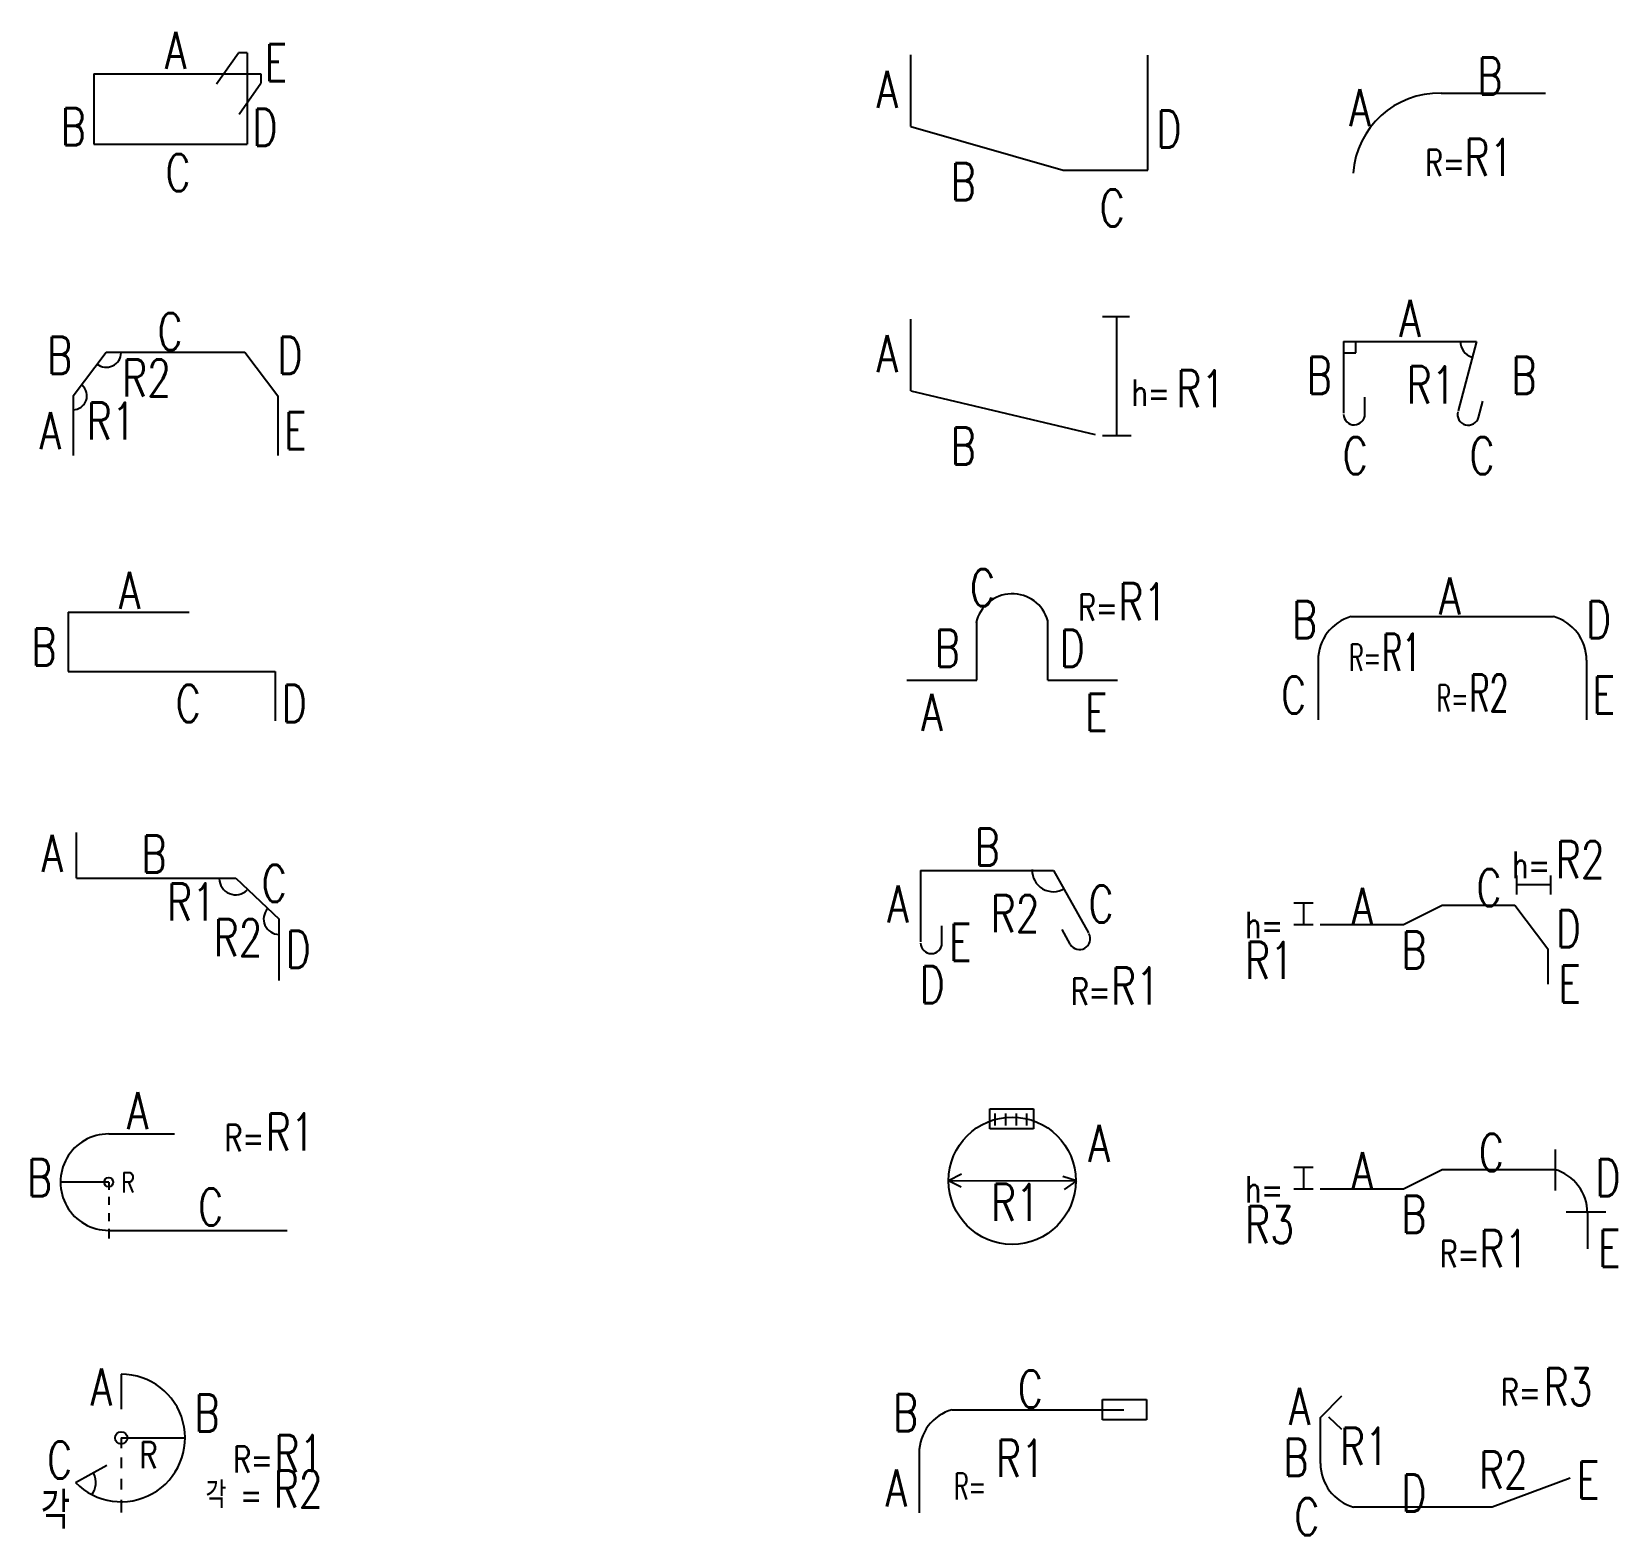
# Model space of a CAD drawing. Header units: millimetres. Extents: x -0.4 to 11.6, y -0.2 to 49.8.
# Drawn here: x -0.277 to 2.724, y 43.816 to 46.66 of the extents above; entities that cross this region are included whole.
import ezdxf
from ezdxf.enums import TextEntityAlignment as Align

# ---------------------------------------------------------------- set-up
doc = ezdxf.new("R2010")
doc.units = ezdxf.units.MM
for name, color, linetype in [('DIM', 7, 'Continuous'), ('SHOP', 2, 'Continuous'), ('TEXTSHOP', 3, 'Continuous')]:
    doc.layers.add(name, color=color, linetype=linetype)
doc.styles.add('ROMANS', font='romans.shx', dxfattribs={"width": 0.75, "bigfont": 'whgtxt.shx'})

# ---------------------------------------------------------------- blocks, each defined once
blk = doc.blocks.new('SSBAR_SHP_89')
at = {"color": 40}
for p, q in [((-0.1076, 0.1211), (-0.1076, 0.0549)), ((-0.1942, -0.0835), (-0.1346, -0.0512))]:
    blk.add_line(p, q, dxfattribs=at)
at = {"color": 0}
for p, q in [((-0.1076, 0.0005), (0.013, 0.0005)), ((-0.1076, 0.0005), (-0.1076, -0.0188)), ((-0.1076, -0.0362), (-0.1076, -0.0564)), ((-0.1076, -0.0767), (-0.1076, -0.0969)), ((-0.1076, -0.1162), (-0.1076, -0.1404))]:
    blk.add_line(p, q, dxfattribs=at)
at = {"color": 2}
blk.add_circle((-0.1076, 0.0005), 0.0116, dxfattribs=at)
blk.add_arc((-0.1076, 0.0005), 0.1206, 224.1286, 90, dxfattribs=at)
at = {"color": 40}
blk.add_arc((-0.1942, -0.0835), 0.0386, 321.7422, 25.7954, dxfattribs=at)
at = {"layer": 'TEXTSHOP', "color": 3, "style": 'ROMANS', "width": 0.75}
blk.add_text('R', height=0.05, dxfattribs=at).set_placement((-0.0564, -0.0067), align=Align.TOP_CENTER)
for s, p in [('R=', (0.1038, -0.065)), ('각 =', (0.0518, -0.1321))]:
    blk.add_text(s, height=0.05, dxfattribs=at).set_placement(p)
blk.add_text('각 ', height=0.07, dxfattribs=at).set_placement((-0.1681, -0.1714), align=Align.RIGHT)
at = {"layer": 'TEXTSHOP', "color": 4, "style": 'ROMANS', "width": 0.75}
for tag, p in [('A', (-0.1249, 0.0618)), ('C', (-0.2006, -0.0762))]:
    blk.add_attdef(tag, text='', height=0.07, dxfattribs=at).set_placement(p, align=Align.RIGHT)
for tag, p in [('B', (0.0308, 0.0126)), ('R1', (0.1819, -0.064)), ('R2', (0.1809, -0.1311))]:
    blk.add_attdef(tag, p, '', height=0.07, dxfattribs=at)
blk = doc.blocks.new('SSBAR_SHP_90')
at = {"color": 40}
for p, q in [((-0.1314, 0.0754), (-0.0067, 0.0754)), ((-0.1314, -0.1069), (0.2063, -0.1069))]:
    blk.add_line(p, q, dxfattribs=at)
at = {"color": 0}
for p, q in [((-0.1314, -0.0157), (-0.2226, -0.0157)), ((-0.1314, -0.0157), (-0.1314, -0.0303)), ((-0.1314, -0.0435), (-0.1314, -0.0588)), ((-0.1314, -0.0741), (-0.1314, -0.0894)), ((-0.1314, -0.104), (-0.1314, -0.1222))]:
    blk.add_line(p, q, dxfattribs=at)
at = {"color": 2}
blk.add_circle((-0.1314, -0.0157), 0.00875, dxfattribs=at)
blk.add_arc((-0.1314, -0.0157), 0.0912, 90, 270.0005, dxfattribs=at)
at = {"layer": 'TEXTSHOP', "color": 3, "style": 'ROMANS', "width": 0.75}
for s, height, p in [('R=', 0.05, (0.0875, 0.0432)), ('R', 0.0378, (-0.1074, -0.0352))]:
    blk.add_text(s, height=height, dxfattribs=at).set_placement(p)
at = {"layer": 'TEXTSHOP', "color": 4, "style": 'ROMANS', "width": 0.75}
for tag, p in [('A', (-0.0764, 0.0843)), ('C', (0.0614, -0.0976))]:
    blk.add_attdef(tag, text='', height=0.07, dxfattribs=at).set_placement(p, align=Align.CENTER)
blk.add_attdef('R1', (0.1657, 0.0442), '', height=0.07, dxfattribs=at)
blk.add_attdef('B', text='', height=0.07, dxfattribs=at).set_placement((-0.2387, -0.0423), align=Align.RIGHT)
blk = doc.blocks.new('SSBAR_SHP_91')
at = {"color": 40}
for centre, radius, start, end in [((0.1088, 0.059), 0.0312, 181.2484, 313.9531), ((0.1908, -0.018), 0.0291, 137.9535, 270.032)]:
    blk.add_arc(centre, radius, start, end, dxfattribs=at)
at = {"layer": 'SHOP', "color": 2}
for p, q in [((-0.1921, 0.059), (-0.1921, 0.1455)), ((-0.1921, 0.059), (0.1088, 0.059)), ((0.1088, 0.059), (0.1908, -0.018)), ((0.1909, -0.1345), (0.1908, -0.018))]:
    blk.add_line(p, q, dxfattribs=at)
at = {"layer": 'TEXTSHOP', "color": 4, "style": 'ROMANS', "width": 0.75}
for tag, p in [('A', (-0.2178, 0.0711)), ('R1', (0.0715, -0.0208)), ('R2', (0.1593, -0.0883))]:
    blk.add_attdef(tag, text='', height=0.07, dxfattribs=at).set_placement(p, align=Align.RIGHT)
blk.add_attdef('B', text='', height=0.07, dxfattribs=at).set_placement((-0.0456, 0.0699), align=Align.CENTER)
for tag, p in [('C', (0.1581, 0.0143)), ('D', (0.2034, -0.1101))]:
    blk.add_attdef(tag, p, '', height=0.07, dxfattribs=at)
blk = doc.blocks.new('SSBAR_SHP_92')
at = {"color": 2}
blk.add_line((0.1836, -0.05), (0.1836, -0.1429), dxfattribs=at)
at = {"layer": 'SHOP', "color": 2}
for p, q in [((-0.2078, 0.0625), (0.0208, 0.0625)), ((-0.2078, 0.0625), (-0.2078, -0.05)), ((-0.2078, -0.05), (0.1836, -0.05))]:
    blk.add_line(p, q, dxfattribs=at)
at = {"layer": 'TEXTSHOP', "color": 4, "style": 'ROMANS', "width": 0.75}
for tag, p in [('A', (-0.092, 0.0686)), ('C', (0.019, -0.1454))]:
    blk.add_attdef(tag, text='', height=0.07, dxfattribs=at).set_placement(p, align=Align.CENTER)
blk.add_attdef('B', text='', height=0.07, dxfattribs=at).set_placement((-0.2305, -0.0383), align=Align.RIGHT)
blk.add_attdef('D', (0.1961, -0.1454), '', height=0.07, dxfattribs=at)
blk = doc.blocks.new('SSBAR_SHP_93')
at = {"color": 40}
for p, q in [((-0.1986, -0.0286), (-0.1362, 0.054)), ((0.1263, 0.054), (0.1888, -0.0286))]:
    blk.add_line(p, q, dxfattribs=at)
for centre, radius, start, end in [((-0.1362, 0.054), 0.0284, 232.594, 358.0458), ((-0.1986, -0.0286), 0.0261, 269.7628, 49.9065)]:
    blk.add_arc(centre, radius, start, end, dxfattribs=at)
at = {"layer": 'SHOP', "color": 2}
for p, q in [((-0.1362, 0.054), (0.1263, 0.054)), ((-0.1986, -0.0286), (-0.1986, -0.1411)), ((0.1888, -0.0286), (0.1888, -0.1411))]:
    blk.add_line(p, q, dxfattribs=at)
at = {"layer": 'TEXTSHOP', "color": 4, "style": 'ROMANS', "width": 0.75}
blk.add_attdef('C', text='', height=0.07, dxfattribs=at).set_placement((-0.0153, 0.0581), align=Align.CENTER)
for tag, p in [('B', (-0.2006, 0.0132)), ('A', (-0.2213, -0.1294))]:
    blk.add_attdef(tag, text='', height=0.07, dxfattribs=at).set_placement(p, align=Align.RIGHT)
for tag, p in [('D', (0.188, 0.0132)), ('R2', (-0.1058, -0.0297)), ('R1', (-0.1727, -0.1113)), ('E', (0.2001, -0.1294))]:
    blk.add_attdef(tag, p, '', height=0.07, dxfattribs=at)
blk = doc.blocks.new('SSBAR_SHP_94')
at = {"layer": 'SHOP', "color": 2}
for p, q in [((0.0726, 0.0614), (0.1141, 0.12)), ((0.1304, 0.12), (0.1141, 0.12)), ((0.1304, 0.12), (0.1304, -0.0526)), ((-0.1596, 0.0802), (-0.1596, -0.0526)), ((-0.1596, 0.0802), (0.1563, 0.0802)), ((0.1152, 0.0045), (0.1563, 0.0626)), ((0.1563, 0.0802), (0.1563, 0.0626)), ((-0.1596, -0.0526), (0.1304, -0.0526))]:
    blk.add_line(p, q, dxfattribs=at)
at = {"layer": 'TEXTSHOP', "color": 4, "style": 'ROMANS', "width": 0.75}
for tag, p in [('A', (-0.0045, 0.0901)), ('C', (-0.0002, -0.1413))]:
    blk.add_attdef(tag, text='', height=0.07, dxfattribs=at).set_placement(p, align=Align.CENTER)
for tag, p in [('E', (0.1637, 0.0665)), ('D', (0.1406, -0.0559))]:
    blk.add_attdef(tag, p, '', height=0.07, dxfattribs=at)
blk.add_attdef('B', text='', height=0.07, dxfattribs=at).set_placement((-0.1749, -0.0546), align=Align.RIGHT)
blk = doc.blocks.new('SSBAR_SHP_289')
at = {"color": 2}
for p, q in [((0.1482, 0.0348), (0.1482, 0.0731)), ((0.1482, 0.0731), (0.2311, 0.0731)), ((0.2311, 0.0731), (0.2311, 0.0348)), ((0.2311, 0.0348), (0.1482, 0.0348))]:
    blk.add_line(p, q, dxfattribs=at)
blk.add_arc((-0.1129, -0.0286), 0.0858, 105.7649, 180, dxfattribs=at)
at = {"layer": 'SHOP', "color": 2}
for p, q in [((-0.1362, 0.054), (0.1883, 0.054)), ((-0.1986, -0.0286), (-0.1986, -0.1411))]:
    blk.add_line(p, q, dxfattribs=at)
at = {"layer": 'TEXTSHOP', "color": 3, "style": 'ROMANS', "width": 0.6}
blk.add_text('R=', height=0.05, dxfattribs=at).set_placement((-0.1021, -0.1161), align=Align.CENTER)
at = {"layer": 'TEXTSHOP', "color": 4, "style": 'ROMANS', "width": 0.75}
blk.add_attdef('C', text='', height=0.07, dxfattribs=at).set_placement((0.0118, 0.0581), align=Align.CENTER)
at = {"layer": 'TEXTSHOP', "color": 30, "true_color": 0xf8991e, "style": 'ROMANS', "width": 0.75}
for tag, p in [('T1', (0.1482, 0.0807)), ('O1', (0.2311, 0.0807))]:
    blk.add_attdef(tag, text='', height=0.05, dxfattribs=at).set_placement(p, align=Align.CENTER)
at = {"layer": 'TEXTSHOP', "color": 4, "style": 'ROMANS', "width": 0.75}
for tag, p in [('B', (-0.2006, 0.0132)), ('A', (-0.2213, -0.1294))]:
    blk.add_attdef(tag, text='', height=0.07, dxfattribs=at).set_placement(p, align=Align.RIGHT)
at = {"layer": 'TEXTSHOP', "color": 30, "true_color": 0xf8991e, "style": 'ROMANS', "width": 0.75}
blk.add_attdef('COUPLER1', text='', height=0.05, dxfattribs=at).set_placement((0.1897, 0.0272), align=Align.TOP_CENTER)
at = {"layer": 'TEXTSHOP', "color": 4, "style": 'ROMANS', "width": 0.75}
blk.add_attdef('R1', (-0.0532, -0.1126), '', height=0.07, dxfattribs=at)
blk = doc.blocks.new('SSBAR_SHP_290')
at = {"color": 2}
for p, q in [((-0.0652, 0.1233), (0.0178, 0.1233)), ((-0.0652, 0.085), (-0.0652, 0.1233)), ((0.0178, 0.1233), (0.0178, 0.085)), ((-0.0554, 0.1143), (-0.0554, 0.0917)), ((-0.0354, 0.1143), (-0.0354, 0.0917)), ((-0.0154, 0.1143), (-0.0154, 0.0917)), ((0.0046, 0.1143), (0.0046, 0.0917)), ((0.0178, 0.085), (-0.0652, 0.085))]:
    blk.add_line(p, q, dxfattribs=at)
at = {"color": 0}
blk.add_line((-0.1433, -0.0128), (0.0974, -0.0133), dxfattribs=at)
at = {"color": 2}
blk.add_circle((-0.0227, -0.013), 0.1203, dxfattribs=at)
at = {"layer": 'DIM', "color": 7}
for p, q in [((-0.1433, -0.0128), (-0.1185, 0.0001)), ((-0.1433, -0.0128), (-0.1191, -0.0244)), ((0.0987, -0.0133), (0.0732, -0.005)), ((0.0987, -0.0133), (0.0759, -0.0294))]:
    blk.add_line(p, q, dxfattribs=at)
at = {"layer": 'TEXTSHOP', "color": 30, "true_color": 0xf8991e, "style": 'ROMANS', "width": 0.75}
blk.add_attdef('COUPLER1', text='', height=0.05, dxfattribs=at).set_placement((-0.0237, 0.1395), align=Align.BOTTOM_CENTER)
at = {"layer": 'TEXTSHOP', "color": 4, "style": 'ROMANS', "width": 0.75}
blk.add_attdef('A', (0.1216, 0.0229), '', height=0.07, dxfattribs=at)
blk.add_attdef('R1', text='', height=0.07, dxfattribs=at).set_placement((-0.0167, -0.0541), align=Align.MIDDLE_CENTER)
blk = doc.blocks.new('SSBAR_SHP_291')
at = {"color": 2}
for p, q in [((-0.1959, 0.074), (-0.1959, -0.0611)), ((0.0553, 0.074), (0.1214, -0.0439)), ((-0.1555, -0.0631), (-0.1555, -0.0309)), ((0.0873, -0.0658), (0.0716, -0.0377))]:
    blk.add_line(p, q, dxfattribs=at)
at = {"color": 0}
blk.add_arc((0.0553, 0.074), 0.0403, 178.0418, 301.0774, dxfattribs=at)
at = {"color": 2}
for centre, start, end in [((0.1047, -0.0555), 210.7313, 29.2632), ((-0.1757, -0.0631), 181.4681, 0)]:
    blk.add_arc(centre, 0.0203, start, end, dxfattribs=at)
at = {"layer": 'SHOP', "color": 2}
blk.add_line((-0.1959, 0.074), (0.0553, 0.074), dxfattribs=at)
at = {"layer": 'TEXTSHOP', "color": 3, "style": 'ROMANS', "width": 0.75}
blk.add_text('R=', height=0.05, dxfattribs=at).set_placement((0.0881, -0.18))
at = {"layer": 'TEXTSHOP', "color": 4, "style": 'ROMANS', "width": 0.75}
for tag, p in [('B', (-0.0701, 0.083)), ('D', (-0.1741, -0.1769))]:
    blk.add_attdef(tag, text='', height=0.07, dxfattribs=at).set_placement(p, align=Align.CENTER)
for tag, p in [('A', (-0.2182, -0.0249)), ('R2', (0.0289, -0.0427))]:
    blk.add_attdef(tag, text='', height=0.07, dxfattribs=at).set_placement(p, align=Align.RIGHT)
for tag, p in [('C', (0.1217, -0.0249)), ('E', (-0.1422, -0.097)), ('R1', (0.1644, -0.1794))]:
    blk.add_attdef(tag, p, '', height=0.07, dxfattribs=at)
blk = doc.blocks.new('SSBAR_SHP_292')
at = {"color": 2}
blk.add_arc((-0.0225, 0.0271), 0.07, 15.851, 167.6112, dxfattribs=at)
at = {"layer": 'SHOP', "color": 2}
for p, q in [((-0.0898, -0.0663), (-0.0898, 0.0462)), ((0.0449, -0.0663), (0.0449, 0.0462)), ((-0.2216, -0.0663), (-0.0898, -0.0663)), ((0.0449, -0.0663), (0.1767, -0.0663))]:
    blk.add_line(p, q, dxfattribs=at)
at = {"layer": 'TEXTSHOP', "color": 3, "style": 'ROMANS', "width": 0.75}
blk.add_text('R=', height=0.05, dxfattribs=at).set_placement((0.1019, 0.0465))
at = {"layer": 'TEXTSHOP', "color": 4, "style": 'ROMANS', "width": 0.75}
for tag, p in [('C', (-0.0553, 0.0735)), ('B', (-0.1216, -0.0408))]:
    blk.add_attdef(tag, text='', height=0.07, dxfattribs=at).set_placement(p, align=Align.RIGHT)
for tag, p in [('R1', (0.1781, 0.0471)), ('D', (0.0675, -0.0409))]:
    blk.add_attdef(tag, p, '', height=0.07, dxfattribs=at)
for tag, p in [('A', (-0.1744, -0.1622)), ('E', (0.1366, -0.1622))]:
    blk.add_attdef(tag, text='', height=0.07, dxfattribs=at).set_placement(p, align=Align.CENTER)
blk = doc.blocks.new('SSBAR_SHP_293')
at = {"color": 0}
for p, q in [((0.1481, 0.1218), (0.1992, 0.1218)), ((0.1751, -0.1028), (0.1751, 0.1217)), ((0.1481, -0.1033), (0.2021, -0.1033))]:
    blk.add_line(p, q, dxfattribs=at)
at = {"color": 2}
for q in [(-0.2142, 0.1167), (0.1346, -0.1015)]:
    blk.add_line((-0.2142, -0.0192), q, dxfattribs=at)
at = {"layer": 'TEXTSHOP', "color": 3, "style": 'ROMANS', "width": 0.75}
blk.add_text('h=', height=0.05, dxfattribs=at).set_placement((0.2032, -0.0476))
at = {"layer": 'TEXTSHOP', "color": 4, "style": 'ROMANS', "width": 0.75}
for tag, p in [('A', (-0.2388, 0.016)), ('B', (-0.0917, -0.1584))]:
    blk.add_attdef(tag, text='', height=0.07, dxfattribs=at).set_placement(p, align=Align.RIGHT)
blk.add_attdef('R1', (0.2879, -0.0502), '', height=0.07, dxfattribs=at)
blk = doc.blocks.new('SSBAR_SHP_294')
at = {"color": 2}
for p, q in [((-0.2142, -0.0192), (-0.2142, 0.1167)), ((0.2338, -0.1015), (0.2338, 0.1158)), ((-0.2142, -0.0192), (0.0739, -0.1015)), ((0.0739, -0.1015), (0.2338, -0.1015))]:
    blk.add_line(p, q, dxfattribs=at)
at = {"layer": 'TEXTSHOP', "color": 4, "style": 'ROMANS', "width": 0.75}
for tag, p in [('A', (-0.2388, 0.016)), ('B', (-0.0917, -0.1584))]:
    blk.add_attdef(tag, text='', height=0.07, dxfattribs=at).set_placement(p, align=Align.RIGHT)
blk.add_attdef('D', (0.2504, -0.0589), '', height=0.07, dxfattribs=at)
blk.add_attdef('C', text='', height=0.07, dxfattribs=at).set_placement((0.1665, -0.2081), align=Align.CENTER)
blk = doc.blocks.new('SSBAR_SHP_389')
at = {"color": 40}
for p, q in [((-0.2397, 0.0393), (-0.1994, 0.0802)), ((-0.2246, 0.0402), (-0.2, 0.0169)), ((0.0852, -0.13), (0.2324, -0.075))]:
    blk.add_line(p, q, dxfattribs=at)
blk.add_arc((-0.1539, -0.0475), 0.0858, 180, 254.2351, dxfattribs=at)
at = {"layer": 'SHOP', "color": 2}
for p, q in [((-0.2397, -0.0475), (-0.2397, 0.0393)), ((-0.1772, -0.13), (0.0852, -0.13))]:
    blk.add_line(p, q, dxfattribs=at)
at = {"layer": 'TEXTSHOP', "color": 3, "style": 'ROMANS', "width": 0.75}
blk.add_text('R=', height=0.05, dxfattribs=at).set_placement((0.1771, 0.0622), align=Align.RIGHT)
at = {"layer": 'TEXTSHOP', "color": 4, "style": 'ROMANS', "width": 0.75}
for tag, p in [('R3', (0.1824, 0.0622)), ('R1', (-0.2028, -0.0501)), ('E', (0.2453, -0.1143))]:
    blk.add_attdef(tag, p, '', height=0.07, dxfattribs=at)
for tag, p in [('A', (-0.2588, 0.0255)), ('B', (-0.2624, -0.0712)), ('R2', (0.1524, -0.0952)), ('C', (-0.2417, -0.1835))]:
    blk.add_attdef(tag, text='', height=0.07, dxfattribs=at).set_placement(p, align=Align.RIGHT)
blk.add_attdef('D', text='', height=0.07, dxfattribs=at).set_placement((-0.0629, -0.1386), align=Align.CENTER)
blk = doc.blocks.new('SSBAR_SHP_390')
at = {"color": 40}
for p, q in [((0.2048, -0.0315), (0.2048, 0.0459)), ((-0.2537, 0.0122), (-0.2899, 0.0122)), ((-0.2712, -0.029), (-0.2712, 0.0122)), ((-0.0825, -0.0282), (-0.0094, 0.0083)), ((-0.2537, -0.029), (-0.2899, -0.029)), ((-0.2399, -0.0282), (-0.0825, -0.0282)), ((0.2248, -0.0715), (0.2998, -0.0715))]:
    blk.add_line(p, q, dxfattribs=at)
blk.add_arc((0.1796, -0.0742), 0.0858, 0, 74.2351, dxfattribs=at)
at = {"layer": 'SHOP', "color": 2}
for p, q in [((-0.0094, 0.0083), (0.2029, 0.0083)), ((0.2654, -0.0742), (0.2654, -0.1415))]:
    blk.add_line(p, q, dxfattribs=at)
at = {"layer": 'TEXTSHOP', "color": 3, "style": 'ROMANS', "width": 0.75}
blk.add_text('h=', height=0.05, dxfattribs=at).set_placement((-0.3822, -0.0543))
at = {"layer": 'TEXTSHOP', "style": 'ROMANS', "width": 0.75}
blk.add_text('R=', height=0.05, dxfattribs=at).set_placement((0.0235, -0.1763), align=Align.CENTER)
at = {"layer": 'TEXTSHOP', "color": 4, "style": 'ROMANS', "width": 0.75}
for tag, p in [('C', (0.0836, 0.0054)), ('A', (-0.1602, -0.0289))]:
    blk.add_attdef(tag, text='', height=0.07, dxfattribs=at).set_placement(p, align=Align.CENTER)
for tag, p in [('D', (0.2805, -0.042)), ('B', (-0.0868, -0.1115)), ('R3', (-0.382, -0.1313)), ('R1', (0.061, -0.1763)), ('E', (0.2854, -0.1757))]:
    blk.add_attdef(tag, p, '', height=0.07, dxfattribs=at)
blk = doc.blocks.new('SSBAR_SHP_391')
at = {"color": 7}
for p, q in [((0.1313, 0.0644), (0.1313, 0.0281)), ((0.1953, 0.0644), (0.1953, 0.0281)), ((0.1953, 0.0469), (0.1313, 0.0469)), ((-0.2537, 0.0122), (-0.2899, 0.0122)), ((-0.2712, -0.029), (-0.2712, 0.0122)), ((-0.2537, -0.029), (-0.2899, -0.029))]:
    blk.add_line(p, q, dxfattribs=at)
at = {"color": 2}
for p, q in [((-0.0825, -0.0282), (-0.0094, 0.0083)), ((0.1282, 0.0083), (0.1906, -0.0742)), ((-0.2399, -0.0282), (-0.0825, -0.0282))]:
    blk.add_line(p, q, dxfattribs=at)
at = {"layer": 'SHOP', "color": 2}
for p, q in [((-0.0094, 0.0083), (0.1282, 0.0083)), ((0.1906, -0.0742), (0.1906, -0.1415))]:
    blk.add_line(p, q, dxfattribs=at)
at = {"layer": 'TEXTSHOP', "color": 3, "style": 'ROMANS', "width": 0.75}
for p in [(0.1227, 0.0594), (-0.3822, -0.0543)]:
    blk.add_text('h=', height=0.05, dxfattribs=at).set_placement(p)
at = {"layer": 'TEXTSHOP', "color": 4, "style": 'ROMANS', "width": 0.75}
for tag, p in [('R2', (0.2056, 0.0594)), ('D', (0.2057, -0.0713)), ('B', (-0.0868, -0.1115)), ('R1', (-0.382, -0.1313)), ('E', (0.2103, -0.1757))]:
    blk.add_attdef(tag, p, '', height=0.07, dxfattribs=at)
blk.add_attdef('C', text='', height=0.07, dxfattribs=at).set_placement((0.1027, 0.0063), align=Align.RIGHT)
blk.add_attdef('A', text='', height=0.07, dxfattribs=at).set_placement((-0.1602, -0.0289), align=Align.CENTER)
blk = doc.blocks.new('SSBAR_SHP_392')
at = {"color": 2}
for centre, start, end in [((-0.1583, -0.0286), 105.7649, 180), ((0.1778, -0.0286), 0, 74.2351)]:
    blk.add_arc(centre, 0.0858, start, end, dxfattribs=at)
at = {"layer": 'SHOP', "color": 2}
for p, q in [((-0.1816, 0.054), (0.2011, 0.054)), ((-0.244, -0.0286), (-0.244, -0.1411)), ((0.2635, -0.0286), (0.2635, -0.1411))]:
    blk.add_line(p, q, dxfattribs=at)
at = {"layer": 'TEXTSHOP', "color": 3, "style": 'ROMANS', "width": 0.6}
for p in [(-0.155, -0.0484), (0.0104, -0.1253)]:
    blk.add_text('R=', height=0.05, dxfattribs=at).set_placement(p, align=Align.CENTER)
at = {"layer": 'TEXTSHOP', "color": 4, "style": 'ROMANS', "width": 0.75}
blk.add_attdef('A', text='', height=0.07, dxfattribs=at).set_placement((0.0051, 0.0581), align=Align.CENTER)
for tag, p in [('B', (-0.246, 0.0132)), ('C', (-0.2667, -0.1294))]:
    blk.add_attdef(tag, text='', height=0.07, dxfattribs=at).set_placement(p, align=Align.RIGHT)
at = {"layer": 'TEXTSHOP', "color": 4, "style": 'ROMANS'}
for tag, p, width in [('D', (0.2628, 0.0132), 0.75), ('R1', (-0.123, -0.0484), 0.6), ('R2', (0.0423, -0.1253), 0.6), ('E', (0.2749, -0.1294), 0.75)]:
    blk.add_attdef(tag, p, '', height=0.07, dxfattribs=dict(at, width=width))
blk = doc.blocks.new('SSBAR_SHP_393')
at = {"color": 2}
for p, q in [((-0.1959, 0.074), (-0.1959, -0.0611)), ((0.0553, 0.074), (0.0208, -0.0566)), ((-0.1555, -0.0631), (-0.1555, -0.0309)), ((0.0593, -0.0694), (0.0675, -0.0383))]:
    blk.add_line(p, q, dxfattribs=at)
at = {"color": 7}
for p, q in [((-0.1729, 0.0531), (-0.1729, 0.074)), ((-0.1959, 0.0531), (-0.1729, 0.0531))]:
    blk.add_line(p, q, dxfattribs=at)
at = {"color": 0}
blk.add_arc((0.0553, 0.0741), 0.0305, 178.1213, 254.9571, dxfattribs=at)
at = {"color": 2}
for centre, start, end in [((0.0399, -0.0637), 165.2059, 343.7379), ((-0.1757, -0.0631), 181.4681, 0)]:
    blk.add_arc(centre, 0.0203, start, end, dxfattribs=at)
at = {"layer": 'SHOP', "color": 2}
blk.add_line((-0.1959, 0.074), (0.0553, 0.074), dxfattribs=at)
at = {"layer": 'TEXTSHOP', "color": 4, "style": 'ROMANS', "width": 0.75}
for tag, p in [('A', (-0.0701, 0.083)), ('C', (-0.1741, -0.1769)), ('C', (0.066, -0.1769))]:
    blk.add_attdef(tag, text='', height=0.07, dxfattribs=at).set_placement(p, align=Align.CENTER)
for tag, p in [('B', (-0.2182, -0.0249)), ('R1', (0.0156, -0.0427))]:
    blk.add_attdef(tag, text='', height=0.07, dxfattribs=at).set_placement(p, align=Align.RIGHT)
blk.add_attdef('B', (0.1217, -0.0249), '', height=0.07, dxfattribs=at)
blk = doc.blocks.new('SSBAR_SHP_394')
at = {"color": 2}
blk.add_line((-0.0115, 0.044), (0.1857, 0.044), dxfattribs=at)
blk.add_arc((-0.0148, -0.1196), 0.1636, 88.8286, 175.7095, dxfattribs=at)
at = {"layer": 'TEXTSHOP', "style": 'ROMANS', "width": 0.75}
blk.add_text('R=', height=0.05, dxfattribs=at).set_placement((0.0336, -0.1127), align=Align.RIGHT)
at = {"layer": 'TEXTSHOP', "color": 4, "style": 'ROMANS', "width": 0.75}
blk.add_attdef('B', text='', height=0.07, dxfattribs=at).set_placement((0.0806, 0.0414), align=Align.CENTER)
blk.add_attdef('A', text='', height=0.07, dxfattribs=at).set_placement((-0.1446, -0.0182), align=Align.RIGHT)
blk.add_attdef('R1', (0.0329, -0.1127), '', height=0.07, dxfattribs=at)

msp = doc.modelspace()

# ---------------------------------------------------------------- block references
for name, p, values in [('SSBAR_SHP_94', (0, 46.5), {'E': 'E', 'D': 'D', 'C': 'C', 'A': 'A', 'B': 'B'}), ('SSBAR_SHP_294', (1.6, 46.5), {'D': 'D', 'C': 'C', 'B': 'B', 'A': 'A'}), ('SSBAR_SHP_394', (2.4, 46.5), {'R1': 'R1', 'A': 'A', 'B': 'B'}), ('SSBAR_SHP_93', (0, 46), {'R2': 'R2', 'R1': 'R1', 'D': 'D', 'E': 'E', 'B': 'B', 'C': 'C', 'A': 'A'}), ('SSBAR_SHP_293', (1.6, 46), {'B': 'B', 'A': 'A', 'R1': 'R1'}), ('SSBAR_SHP_292', (1.6, 45.5), {'R1': 'R1', 'E': 'E', 'C': 'C', 'D': 'D', 'B': 'B', 'A': 'A'}), ('SSBAR_SHP_92', (0, 45.5), {'D': 'D', 'C': 'C', 'A': 'A', 'B': 'B'}), ('SSBAR_SHP_392', (2.4, 45.5), {'R2': 'R2', 'R1': 'R1', 'D': 'D', 'E': 'E', 'B': 'B', 'A': 'A', 'C': 'C'}), ('SSBAR_SHP_91', (0, 45), {'R2': 'R2', 'R1': 'R1', 'C': 'C', 'D': 'D', 'B': 'B', 'A': 'A'}), ('SSBAR_SHP_291', (1.6, 45), {'R2': 'R2', 'R1': 'R1', 'E': 'E', 'B': 'B', 'C': 'C', 'A': 'A', 'D': 'D'}), ('SSBAR_SHP_391', (2.4, 45), {'R2': 'R2', 'E': 'E', 'D': 'D', 'C': 'C', 'B': 'B', 'A': 'A', 'R1': 'R1'}), ('SSBAR_SHP_90', (0, 44.5), {'R1': 'R1', 'A': 'A', 'C': 'C', 'B': 'B'}), ('SSBAR_SHP_290', (1.6, 44.5), {'R1': 'R1', 'A': 'A'}), ('SSBAR_SHP_390', (2.4, 44.5), {'R1': 'R1', 'E': 'E', 'D': 'D', 'C': 'C', 'B': 'B', 'A': 'A', 'R3': 'R3'}), ('SSBAR_SHP_89', (0, 44), {'R2': 'R2', 'R1': 'R1', 'A': 'A', 'C': 'C', 'B': 'B'}), ('SSBAR_SHP_389', (2.4, 44), {'E': 'E', 'R2': 'R2', 'R1': 'R1', 'A': 'A', 'R3': 'R3', 'C': 'C', 'D': 'D', 'B': 'B'})]:
    msp.add_blockref(name, p).add_auto_attribs(values)
ref = msp.add_blockref('SSBAR_SHP_393', (2.4, 46))
ref.add_attrib('C', 'C', dxfattribs={"layer": 'TEXTSHOP', "color": 4, "height": 0.07, "style": 'ROMANS', "width": 0.75}).set_placement((2.466, 45.8231), align=Align.CENTER)
ref.add_attrib('R1', 'R1', dxfattribs={"layer": 'TEXTSHOP', "color": 4, "height": 0.07, "style": 'ROMANS', "width": 0.75}).set_placement((2.4156, 45.9573), align=Align.RIGHT)
ref.add_attrib('A', 'A', dxfattribs={"layer": 'TEXTSHOP', "color": 4, "height": 0.07, "style": 'ROMANS', "width": 0.75}).set_placement((2.3299, 46.083), align=Align.CENTER)
ref.add_attrib('B', 'B', (2.5217, 45.9751), dxfattribs={"layer": 'TEXTSHOP', "color": 4, "height": 0.07, "style": 'ROMANS', "width": 0.75})
ref.add_attrib('B', 'B', dxfattribs={"layer": 'TEXTSHOP', "color": 4, "height": 0.07, "style": 'ROMANS', "width": 0.75}).set_placement((2.1818, 45.9751), align=Align.RIGHT)
ref.add_attrib('C', 'C', dxfattribs={"layer": 'TEXTSHOP', "color": 4, "height": 0.07, "style": 'ROMANS', "width": 0.75}).set_placement((2.2259, 45.8231), align=Align.CENTER)
ref = msp.add_blockref('SSBAR_SHP_289', (1.6, 44))
ref.add_attrib('R1', 'R1', (1.5468, 43.927), dxfattribs={"layer": 'TEXTSHOP', "color": 4, "height": 0.07, "style": 'ROMANS', "width": 0.75})
ref.add_attrib('B', 'B', dxfattribs={"layer": 'TEXTSHOP', "color": 4, "height": 0.07, "style": 'ROMANS', "width": 0.75}).set_placement((1.3994, 44.0132), align=Align.RIGHT)
ref.add_attrib('C', 'C', dxfattribs={"layer": 'TEXTSHOP', "color": 4, "height": 0.07, "style": 'ROMANS', "width": 0.75}).set_placement((1.6118, 44.0581), align=Align.CENTER)
ref.add_attrib('A', 'A', dxfattribs={"layer": 'TEXTSHOP', "color": 4, "height": 0.07, "style": 'ROMANS', "width": 0.75}).set_placement((1.3787, 43.8706), align=Align.RIGHT)

doc.saveas('drawing.dxf')
